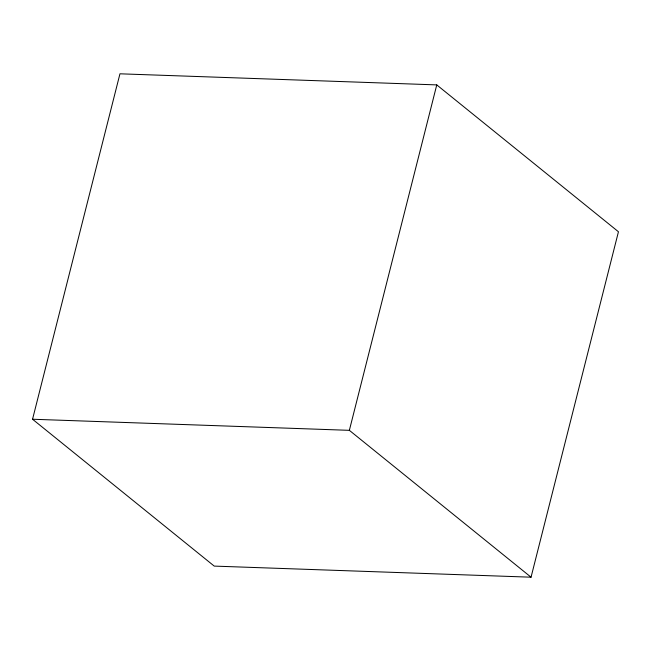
<?xml version="1.0" encoding="UTF-8"?>
<svg xmlns="http://www.w3.org/2000/svg" width="651" height="651" viewBox="0 0 651 651"><rect width="100%" height="100%" fill="white"/><g stroke="black" fill="none" stroke-linecap="round" stroke-linejoin="round"><path stroke-width="0.98" d="M32.55 419.244L119.955 73.807L436.764 84.899L618.45 231.756L531.045 577.193L214.236 566.101L32.55 419.244L349.359 430.335L531.045 577.193M349.359 430.335L436.764 84.899"/></g></svg>
